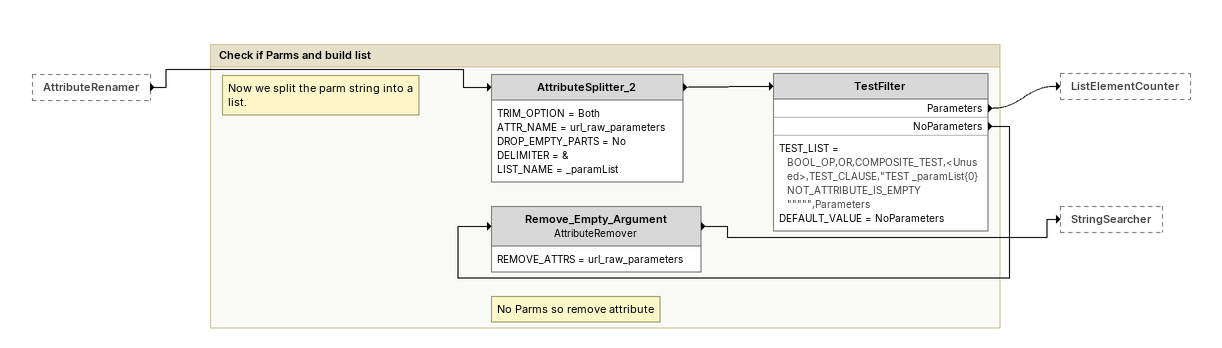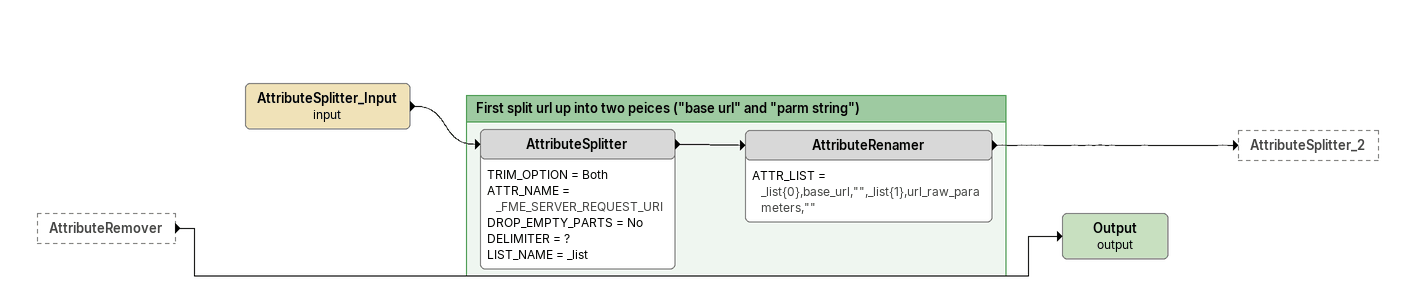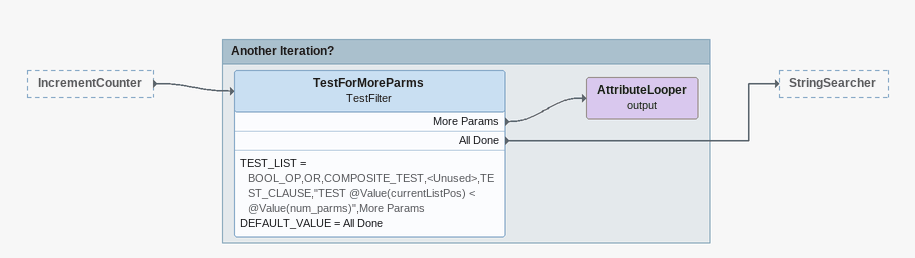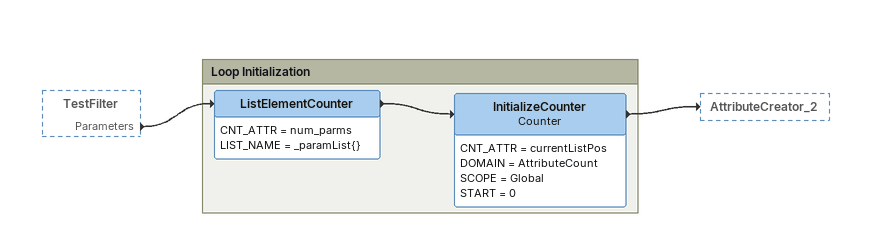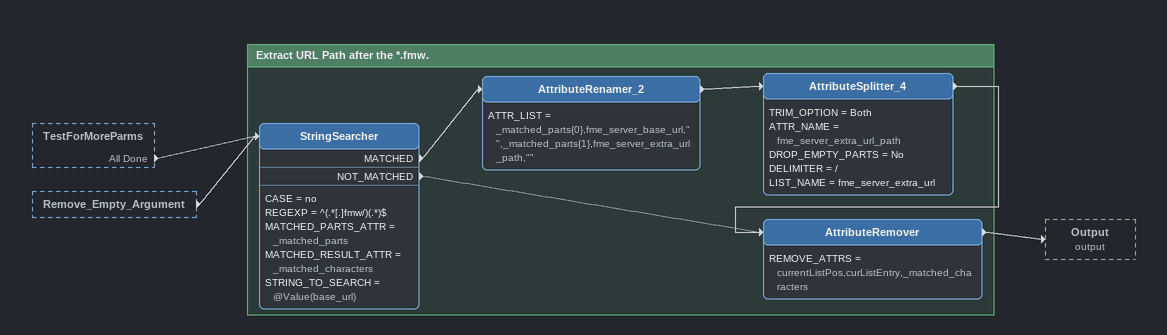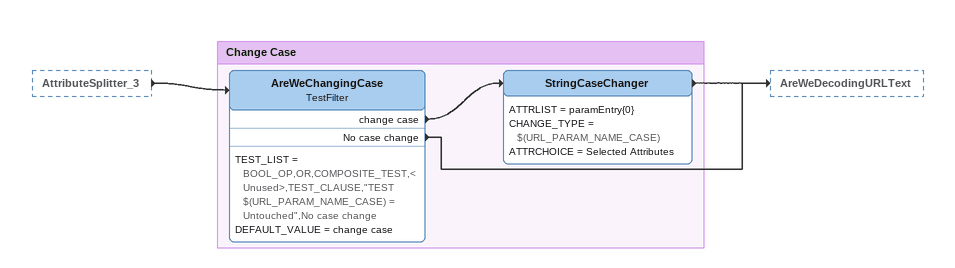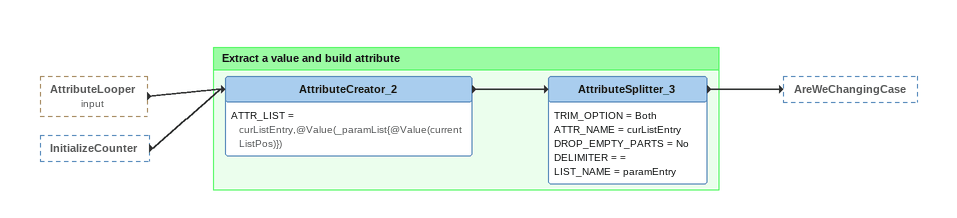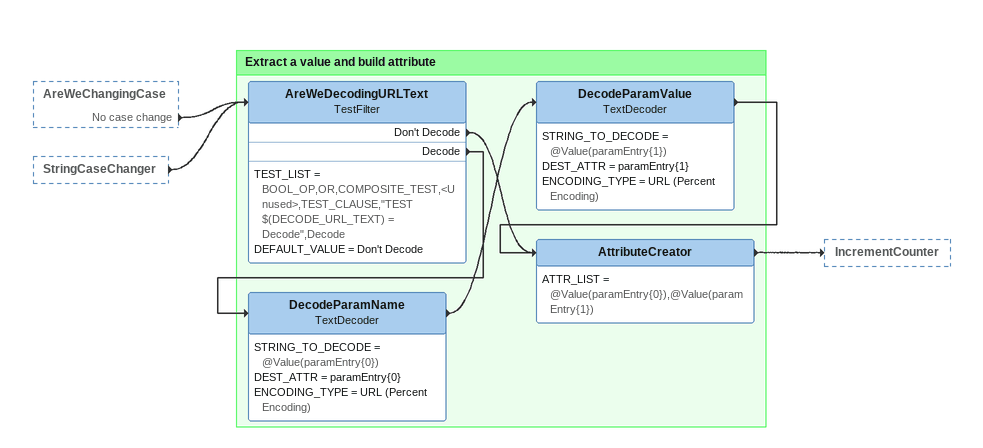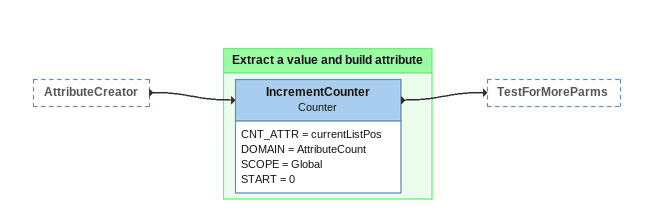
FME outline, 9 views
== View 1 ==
AttributeRenamer [outside]
    -> AttributeSplitter_2

Bookmark: Check if Parms and build list
Note: Now we split the parm string into a list.
AttributeSplitter_2
    TRIM_OPTION = Both
    ATTR_NAME = url_raw_parameters
    DROP_EMPTY_PARTS = No
    DELIMITER = &
    LIST_NAME = _paramList
    -> TestFilter
TestFilter
    TEST_LIST = BOOL_OP,OR,COMPOSITE_TEST,<Unused>,TEST_CLAUSE,"TEST _paramList{0} NOT_ATTRIBUTE_IS_EMPTY """"",Parameters
    DEFAULT_VALUE = NoParameters
    Parameters -> ListElementCounter
    NoParameters -> Remove_Empty_Argument
Note: No Parms so remove attribute
Remove_Empty_Argument: AttributeRemover
    REMOVE_ATTRS = url_raw_parameters
    -> StringSearcher

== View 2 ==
AttributeRemover [outside]
    -> Output (output)
AttributeSplitter_Input (input)
    -> AttributeSplitter
Output (output)

Bookmark: First split url up into two peices ("base url" and "parm string")
AttributeSplitter
    TRIM_OPTION = Both
    ATTR_NAME = _FME_SERVER_REQUEST_URI
    DROP_EMPTY_PARTS = No
    DELIMITER = ?
    LIST_NAME = _list
    -> AttributeRenamer
AttributeRenamer
    ATTR_LIST = _list{0},base_url,"",_list{1},url_raw_parameters,""
    -> AttributeSplitter_2

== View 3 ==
IncrementCounter [outside]
    -> TestForMoreParms

Bookmark: Another Iteration?
TestForMoreParms: TestFilter
    TEST_LIST = BOOL_OP,OR,COMPOSITE_TEST,<Unused>,TEST_CLAUSE,"TEST @Value(currentListPos) < @Value(num_parms)",More Params
    DEFAULT_VALUE = All Done
    More Params -> AttributeLooper (output)
    All Done -> StringSearcher
AttributeLooper (output)

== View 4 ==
TestFilter [outside]
    Parameters -> ListElementCounter

Bookmark: Loop Initialization
ListElementCounter
    CNT_ATTR = num_parms
    LIST_NAME = _paramList{}
    -> InitializeCounter
InitializeCounter: Counter
    CNT_ATTR = currentListPos
    DOMAIN = AttributeCount
    SCOPE = Global
    START = 0
    -> AttributeCreator_2

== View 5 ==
TestForMoreParms [outside]
    All Done -> StringSearcher
Remove_Empty_Argument [outside]
    -> StringSearcher

Bookmark: Extract URL Path after the *.fmw.
StringSearcher
    CASE = no
    REGEXP = ^(.*[.]fmw/)(.*)$
    MATCHED_PARTS_ATTR = _matched_parts
    MATCHED_RESULT_ATTR = _matched_characters
    STRING_TO_SEARCH = @Value(base_url)
    MATCHED -> AttributeRenamer_2
    NOT_MATCHED -> AttributeRemover
AttributeRenamer_2
    ATTR_LIST = _matched_parts{0},fme_server_base_url,"",_matched_parts{1},fme_server_extra_url_path,""
    -> AttributeSplitter_4
AttributeSplitter_4
    TRIM_OPTION = Both
    ATTR_NAME = fme_server_extra_url_path
    DROP_EMPTY_PARTS = No
    DELIMITER = /
    LIST_NAME = fme_server_extra_url
    -> AttributeRemover
AttributeRemover
    REMOVE_ATTRS = currentListPos,curListEntry,_matched_characters
    -> Output (output)

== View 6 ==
AttributeSplitter_3 [outside]
    -> AreWeChangingCase

Bookmark: Change Case
AreWeChangingCase: TestFilter
    TEST_LIST = BOOL_OP,OR,COMPOSITE_TEST,<Unused>,TEST_CLAUSE,"TEST $(URL_PARAM_NAME_CASE) = Untouched",No case change
    DEFAULT_VALUE = change case
    change case -> StringCaseChanger
    No case change -> AreWeDecodingURLText
StringCaseChanger
    ATTRLIST = paramEntry{0}
    CHANGE_TYPE = $(URL_PARAM_NAME_CASE)
    ATTRCHOICE = Selected Attributes
    -> AreWeDecodingURLText

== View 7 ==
AttributeLooper (input) [outside]
    -> AttributeCreator_2
InitializeCounter [outside]
    -> AttributeCreator_2

Bookmark: Extract a value and build attribute
AttributeCreator_2
    ATTR_LIST = curListEntry,@Value(_paramList{@Value(currentListPos)})
    -> AttributeSplitter_3
AttributeSplitter_3
    TRIM_OPTION = Both
    ATTR_NAME = curListEntry
    DROP_EMPTY_PARTS = No
    DELIMITER = =
    LIST_NAME = paramEntry
    -> AreWeChangingCase

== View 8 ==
AreWeChangingCase [outside]
    No case change -> AreWeDecodingURLText
StringCaseChanger [outside]
    -> AreWeDecodingURLText

Bookmark: Extract a value and build attribute
AreWeDecodingURLText: TestFilter
    TEST_LIST = BOOL_OP,OR,COMPOSITE_TEST,<Unused>,TEST_CLAUSE,"TEST $(DECODE_URL_TEXT) = Decode",Decode
    DEFAULT_VALUE = Don't Decode
    Don't Decode -> AttributeCreator
    Decode -> DecodeParamName
DecodeParamName: TextDecoder
    STRING_TO_DECODE = @Value(paramEntry{0})
    DEST_ATTR = paramEntry{0}
    ENCODING_TYPE = URL (Percent Encoding)
    -> DecodeParamValue
DecodeParamValue: TextDecoder
    STRING_TO_DECODE = @Value(paramEntry{1})
    DEST_ATTR = paramEntry{1}
    ENCODING_TYPE = URL (Percent Encoding)
    -> AttributeCreator
AttributeCreator
    ATTR_LIST = @Value(paramEntry{0}),@Value(paramEntry{1})
    -> IncrementCounter

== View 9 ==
AttributeCreator [outside]
    -> IncrementCounter

Bookmark: Extract a value and build attribute
IncrementCounter: Counter
    CNT_ATTR = currentListPos
    DOMAIN = AttributeCount
    SCOPE = Global
    START = 0
    -> TestForMoreParms
